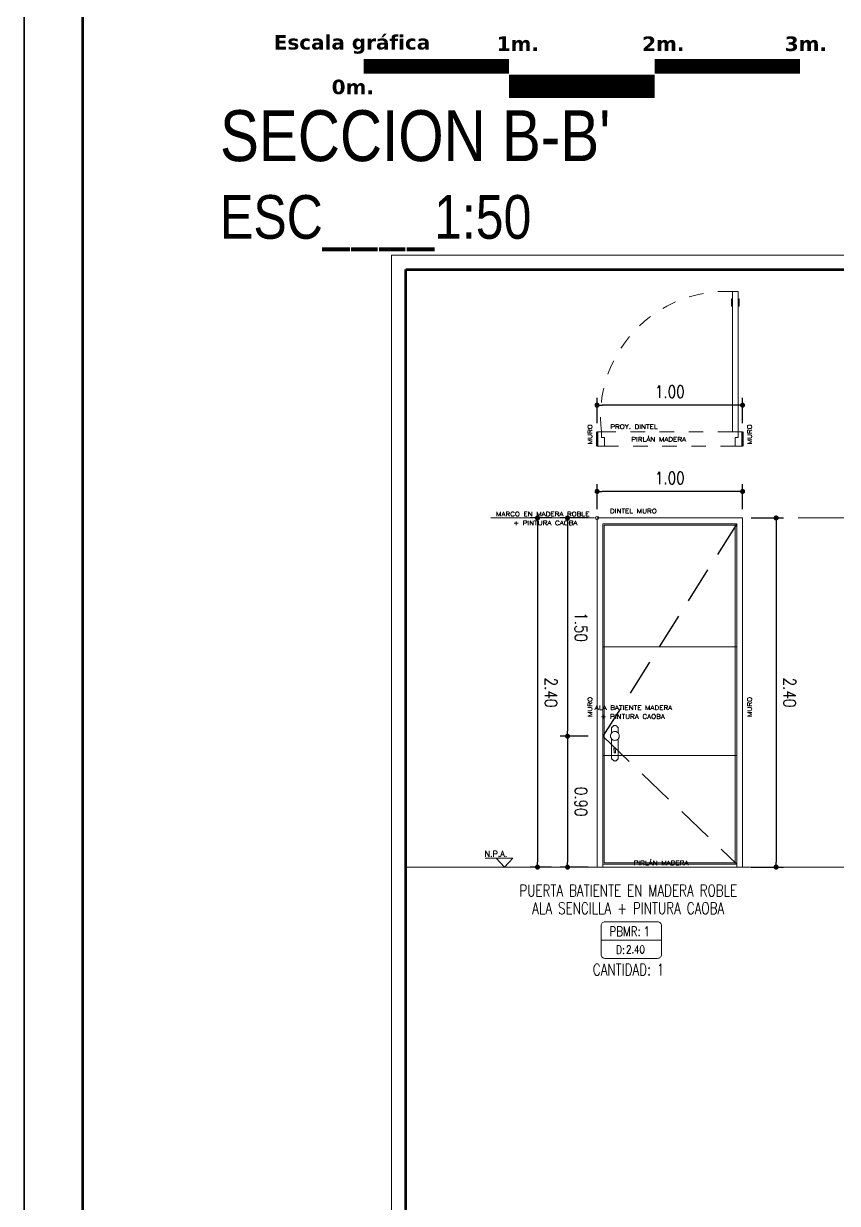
# Model space of a CAD drawing. Header units: metres. Extents: x 2750 to 2938, y 1259 to 1403.
# Drawn here: x 2888.33 to 2893.92, y 1369.03 to 1377.14 of the extents above; entities that cross this region are included whole.
import ezdxf
from ezdxf.enums import TextEntityAlignment as Align

# ---------------------------------------------------------------- set-up
doc = ezdxf.new("R2010")
doc.units = ezdxf.units.M
for name, pattern in [('CONTINUA', [0]), ('DASHED2', [9.525, 6.35, -3.175]), ('HIDDEN', [0.375, 0.25, -0.125])]:
    doc.linetypes.add(name, pattern=pattern)
for name, color, linetype, lineweight in [('0.2', 3, 'Continuous', 20), ('03-BLK.VENTANAS', 8, 'Continuous', 0), ('05-TEXTO10', 7, 'Continuous', 5), ('ARQ - Cod Det', 1, 'Continuous', 5), ('ARQ - Escala Gráfica', 4, 'CONTINUA', 9), ('ARQ - Muros Planta', 7, 'Continuous', 50), ('ARQ - Proy Puert', 8, 'DASHED2', 0), ('ARQ - Puertas', 2, 'Continuous', 0), ('ARQ - Text Oscuros', 7, 'Continuous', 9), ('COTAS', 1, 'Continuous', 0), ('COTAS 75', 2, 'Continuous', 0), ('TITULOS', 131, 'Continuous', 90)]:
    doc.layers.add(name, color=color, linetype=linetype, lineweight=lineweight)
doc.layers.add('05-COTAS', color=251, linetype='Continuous', lineweight=9, true_color=0x4f4f4f)
doc.layers.add('ARQ - Fondo Secc', color=252, linetype='Continuous', lineweight=9, true_color=0x94948f)
for name, color, linetype in [('2', 2, 'Continuous'), ('3', 3, 'Continuous'), ('A', 3, 'Continuous'), ('HATCH', 250, 'Continuous'), ('PROY', 8, 'HIDDEN'), ('R-ROTULO', 7, 'Continuous'), ('SECCION', 6, 'Continuous')]:
    doc.layers.add(name, color=color, linetype=linetype)
doc.styles.add('05-TEXTOCOTAS', font='romans.shx', dxfattribs={"width": 0.8, "height": 0.085})
doc.styles.add('05.TEXT08', font='romans.shx', dxfattribs={"height": 0.08})
doc.styles.get("Standard").update_dxf_attribs({"font": 'Arial.ttf'})
doc.styles.add('STD', font='SIMPLEX', dxfattribs={"width": 1.2})
doc.styles.add('TECNICA', font='TECHNIC_.TTF', dxfattribs={"height": 0.25})
doc.styles.add('TEXT', font='romans.shx', dxfattribs={"width": 0.8})
doc.dimstyles.new('COTAB12-50', dxfattribs={"dimtxt": 0.085, "dimasz": 0.035, "dimexe": 0.05, "dimexo": 0.06, "dimgap": 0.05, "dimtad": 1, "dimzin": 0, "dimdsep": 46, "dimtxsty": '05-TEXTOCOTAS', "dimblk": 'DOT', "dimcen": 0, "dimclrt": 256, "dimaunit": 1, "dimadec": 0, "dimazin": 0, "dimtfac": 1, "dimtofl": 0, "dimtmove": 2, "dimatfit": 3, "dimldrblk": 'DOT', "dimfxl": 1, "dimtolj": 1, "dimtzin": 0, "dimarcsym": 0})

# ---------------------------------------------------------------- blocks, each defined once
blk = doc.blocks.new('_Dot')
at = {"color": 0, "linetype": 'ByBlock', "lineweight": -2}
blk.add_line((-0.5, 0), (-1, 0), dxfattribs=at)
at = {"color": 0, "linetype": 'ByBlock', "const_width": 0.5}
blk.add_lwpolyline([(-0.25, 0, 1), (0.25, 0, 1)], format="xyb", close=True, dxfattribs=at)
blk = doc.blocks.new('*D149')
at = {"layer": 'COTAS', "color": 0, "linetype": 'Continuous', "lineweight": -2, "transparency": 16777216}
for p, q in [((2892.2722, 1373.8019), (2892.2722, 1373.9745)), ((2893.2722, 1373.8019), (2893.2722, 1373.9745)), ((2893.2372, 1373.9245), (2892.3072, 1373.9245))]:
    blk.add_line(p, q, dxfattribs=at)
at = {"layer": 'DEFPOINTS', "color": 0, "linetype": 'Continuous', "transparency": 16777216}
for p in [(2892.2722, 1373.9245), (2892.2722, 1373.7419), (2893.2722, 1373.7419)]:
    blk.add_point(p, dxfattribs=at)
at = {"layer": 'COTAS', "color": 0, "linetype": 'Continuous', "lineweight": -2, "transparency": 16777216, "xscale": 0.035, "yscale": 0.035, "zscale": 0.035, "rotation": 180}
blk.add_blockref('_Dot', (2892.2722, 1373.9245), dxfattribs=at)
at = {"layer": 'COTAS', "color": 0, "linetype": 'Continuous', "lineweight": -2, "transparency": 16777216, "xscale": 0.035, "yscale": 0.035, "zscale": 0.035}
blk.add_blockref('_Dot', (2893.2722, 1373.9245), dxfattribs=at)
at = {"layer": 'COTAS', "linetype": 'Continuous', "transparency": 16777216, "insert": (2892.7722, 1374.017), "char_height": 0.085, "attachment_point": 5, "style": '05-TEXTOCOTAS'}
blk.add_mtext('\\A1;1.00', dxfattribs=at)
blk = doc.blocks.new('*D150')
at = {"layer": 'COTAS', "color": 0, "linetype": 'Continuous', "lineweight": -2, "transparency": 16777216}
for p, q in [((2892.2122, 1372.2419), (2892.0194, 1372.2419)), ((2892.0694, 1372.2069), (2892.0694, 1371.3769)), ((2892.2122, 1371.3419), (2892.0194, 1371.3419))]:
    blk.add_line(p, q, dxfattribs=at)
at = {"layer": 'DEFPOINTS', "color": 0, "linetype": 'Continuous', "transparency": 16777216}
for p in [(2892.2722, 1372.2419), (2892.0694, 1371.3419), (2892.2722, 1371.3419)]:
    blk.add_point(p, dxfattribs=at)
at = {"layer": 'COTAS', "color": 0, "linetype": 'Continuous', "lineweight": -2, "transparency": 16777216, "xscale": 0.035, "yscale": 0.035, "zscale": 0.035}
for p, rotation in [((2892.0694, 1372.2419), 90), ((2892.0694, 1371.3419), 270)]:
    blk.add_blockref('_Dot', p, dxfattribs=dict(at, rotation=rotation))
at = {"layer": 'COTAS', "linetype": 'Continuous', "transparency": 16777216, "insert": (2892.1619, 1371.7919), "char_height": 0.085, "attachment_point": 5, "rotation": 270, "style": '05-TEXTOCOTAS'}
blk.add_mtext('\\A1;0.90', dxfattribs=at)
blk = doc.blocks.new('*D151')
at = {"layer": 'COTAS', "color": 0, "linetype": 'Continuous', "lineweight": -2, "transparency": 16777216}
for p, q in [((2892.2122, 1373.7419), (2892.0194, 1373.7419)), ((2892.0694, 1373.7069), (2892.0694, 1372.2769)), ((2892.2122, 1372.2419), (2892.0194, 1372.2419))]:
    blk.add_line(p, q, dxfattribs=at)
at = {"layer": 'DEFPOINTS', "color": 0, "linetype": 'Continuous', "transparency": 16777216}
for p in [(2892.2722, 1373.7419), (2892.0694, 1372.2419), (2892.2722, 1372.2419)]:
    blk.add_point(p, dxfattribs=at)
at = {"layer": 'COTAS', "color": 0, "linetype": 'Continuous', "lineweight": -2, "transparency": 16777216, "xscale": 0.035, "yscale": 0.035, "zscale": 0.035}
for p, rotation in [((2892.0694, 1373.7419), 90), ((2892.0694, 1372.2419), 270)]:
    blk.add_blockref('_Dot', p, dxfattribs=dict(at, rotation=rotation))
at = {"layer": 'COTAS', "linetype": 'Continuous', "transparency": 16777216, "insert": (2892.1619, 1372.9919), "char_height": 0.085, "attachment_point": 5, "rotation": 270, "style": '05-TEXTOCOTAS'}
blk.add_mtext('\\A1;1.50', dxfattribs=at)
blk = doc.blocks.new('*D152')
at = {"layer": 'COTAS', "color": 0, "linetype": 'Continuous', "lineweight": -2, "transparency": 16777216}
for p, q in [((2891.9594, 1373.7419), (2891.813, 1373.7419)), ((2891.863, 1373.7069), (2891.863, 1371.3769)), ((2891.9594, 1371.3419), (2891.813, 1371.3419))]:
    blk.add_line(p, q, dxfattribs=at)
at = {"layer": 'DEFPOINTS', "color": 0, "linetype": 'Continuous', "transparency": 16777216}
for p in [(2892.0194, 1373.7419), (2891.863, 1371.3419), (2892.0194, 1371.3419)]:
    blk.add_point(p, dxfattribs=at)
at = {"layer": 'COTAS', "color": 0, "linetype": 'Continuous', "lineweight": -2, "transparency": 16777216, "xscale": 0.035, "yscale": 0.035, "zscale": 0.035}
for p, rotation in [((2891.863, 1373.7419), 90), ((2891.863, 1371.3419), 270)]:
    blk.add_blockref('_Dot', p, dxfattribs=dict(at, rotation=rotation))
at = {"layer": 'COTAS', "linetype": 'Continuous', "transparency": 16777216, "insert": (2891.9555, 1372.5419), "char_height": 0.085, "attachment_point": 5, "rotation": 270, "style": '05-TEXTOCOTAS'}
blk.add_mtext('\\A1;2.40', dxfattribs=at)
blk = doc.blocks.new('*D153')
at = {"layer": 'COTAS', "color": 0, "linetype": 'Continuous', "lineweight": -2, "transparency": 16777216}
for p, q in [((2893.3322, 1373.7419), (2893.5527, 1373.7419)), ((2893.5027, 1373.7069), (2893.5027, 1371.3769)), ((2893.3322, 1371.3419), (2893.5527, 1371.3419))]:
    blk.add_line(p, q, dxfattribs=at)
at = {"layer": 'DEFPOINTS', "color": 0, "linetype": 'Continuous', "transparency": 16777216}
for p in [(2893.2722, 1373.7419), (2893.2722, 1371.3419), (2893.5027, 1371.3419)]:
    blk.add_point(p, dxfattribs=at)
at = {"layer": 'COTAS', "color": 0, "linetype": 'Continuous', "lineweight": -2, "transparency": 16777216, "xscale": 0.035, "yscale": 0.035, "zscale": 0.035}
for p, rotation in [((2893.5027, 1373.7419), 90), ((2893.5027, 1371.3419), 270)]:
    blk.add_blockref('_Dot', p, dxfattribs=dict(at, rotation=rotation))
at = {"layer": 'COTAS', "linetype": 'Continuous', "transparency": 16777216, "insert": (2893.5952, 1372.5419), "char_height": 0.085, "attachment_point": 5, "rotation": 270, "style": '05-TEXTOCOTAS'}
blk.add_mtext('\\A1;2.40', dxfattribs=at)
blk = doc.blocks.new('*D154')
at = {"layer": 'COTAS', "color": 0, "linetype": 'Continuous', "lineweight": -2, "transparency": 16777216}
for p, q in [((2892.2722, 1374.3948), (2892.2722, 1374.5674)), ((2893.2372, 1374.5174), (2892.3072, 1374.5174)), ((2893.2722, 1374.3948), (2893.2722, 1374.5674))]:
    blk.add_line(p, q, dxfattribs=at)
at = {"layer": 'DEFPOINTS', "color": 0, "linetype": 'Continuous', "transparency": 16777216}
for p in [(2892.2722, 1374.5174), (2892.2722, 1374.3348), (2893.2722, 1374.3348)]:
    blk.add_point(p, dxfattribs=at)
at = {"layer": 'COTAS', "color": 0, "linetype": 'Continuous', "lineweight": -2, "transparency": 16777216, "xscale": 0.035, "yscale": 0.035, "zscale": 0.035, "rotation": 180}
blk.add_blockref('_Dot', (2892.2722, 1374.5174), dxfattribs=at)
at = {"layer": 'COTAS', "color": 0, "linetype": 'Continuous', "lineweight": -2, "transparency": 16777216, "xscale": 0.035, "yscale": 0.035, "zscale": 0.035}
blk.add_blockref('_Dot', (2893.2722, 1374.5174), dxfattribs=at)
at = {"layer": 'COTAS', "linetype": 'Continuous', "transparency": 16777216, "insert": (2892.7722, 1374.6099), "char_height": 0.085, "attachment_point": 5, "style": '05-TEXTOCOTAS'}
blk.add_mtext('\\A1;1.00', dxfattribs=at)

msp = doc.modelspace()

# ---------------------------------------------------------------- linework, layer by layer
at = {"layer": '0.2', "transparency": 33554687}
msp.add_lwpolyline([(2888.3365, 1360.9252), (2888.3365, 1395.9252), (2938.3365, 1395.9252), (2938.3365, 1360.9252), (2888.3365, 1360.9252)], close=True, dxfattribs=at)
at = {"layer": '03-BLK.VENTANAS', "color": 2, "transparency": 33554687}
for p, q in [((2893.2222, 1373.6919), (2893.2222, 1371.3719)), ((2893.2322, 1373.7019), (2893.2322, 1371.3419)), ((2893.2722, 1373.7419), (2893.2722, 1371.3419))]:
    msp.add_line(p, q, dxfattribs=at)
at = {"layer": '03-BLK.VENTANAS', "transparency": 33554687}
msp.add_line((2890.9591, 1371.3419), (2925.1361, 1371.3419), dxfattribs=at)
for points in [[(2891.5429, 1373.7419), (2892.2545, 1373.7419)], [(2893.6544, 1373.7419), (2894.3868, 1373.7419)], [(2893.2322, 1372.8552), (2892.3122, 1372.8552)], [(2893.2322, 1372.1085), (2892.3122, 1372.1085)]]:
    msp.add_lwpolyline(points, dxfattribs=at)
at = {"layer": '03-BLK.VENTANAS', "color": 2, "transparency": 33554687}
for points in [[(2892.2722, 1373.7419), (2892.2722, 1371.3419)], [(2893.2722, 1373.7419), (2892.2722, 1373.7419)], [(2892.3122, 1373.7019), (2892.3122, 1371.3419)], [(2892.3122, 1373.7019), (2893.2322, 1373.7019)], [(2892.3222, 1373.6919), (2892.3222, 1371.3719)], [(2892.3222, 1373.6919), (2893.2222, 1373.6919)], [(2892.3122, 1371.3619), (2893.2322, 1371.3619)], [(2892.3222, 1371.3719), (2893.2222, 1371.3719)]]:
    msp.add_lwpolyline(points, dxfattribs=at)
at = {"layer": '05-COTAS', "linetype": 'Continuous', "transparency": 33554687}
msp.add_lwpolyline([(2891.5026, 1371.4042), (2891.6924, 1371.4042), (2891.636, 1371.3419), (2891.5796, 1371.4042)], dxfattribs=at)
at = {"layer": '2', "transparency": 33554687}
msp.add_lwpolyline([(2888.3365, 1360.9252), (2888.3365, 1395.9252), (2938.3365, 1395.9252), (2938.3365, 1360.9252), (2888.3365, 1360.9252)], close=True, dxfattribs=at)
at = {"layer": '3', "transparency": 33554687}
msp.add_lwpolyline([(2888.3365, 1360.9252), (2888.3365, 1395.9252), (2938.3365, 1395.9252), (2938.3365, 1360.9252), (2888.3365, 1360.9252)], close=True, dxfattribs=at)
at = {"layer": 'A', "transparency": 33554687, "const_width": 0.01}
msp.add_lwpolyline([(2888.3365, 1360.9252), (2888.3365, 1395.9252), (2938.3365, 1395.9252), (2938.3365, 1360.9252), (2888.3365, 1360.9252)], close=True, dxfattribs=at)
at = {"layer": 'ARQ - Cod Det', "transparency": 33554687}
msp.add_line((2892.7147, 1370.8407), (2892.3007, 1370.8407), dxfattribs=at)
msp.add_lwpolyline([(2892.3007, 1370.9405), (2892.3007, 1370.7408, 0.414214), (2892.3268, 1370.7147), (2892.6886, 1370.7147, 0.414214), (2892.7147, 1370.7408), (2892.7147, 1370.9405, 0.414214), (2892.6886, 1370.9666), (2892.3268, 1370.9666, 0.414214)], format="xyb", close=True, dxfattribs=at)
at = {"layer": 'ARQ - Escala Gráfica', "color": 252, "transparency": 33554687, "const_width": 0.1}
for points in [[(2891.6673, 1376.8462), (2890.6673, 1376.8462)], [(2893.6673, 1376.8462), (2892.6673, 1376.8462)]]:
    msp.add_lwpolyline(points, dxfattribs=at)
at = {"layer": 'ARQ - Escala Gráfica', "color": 253, "transparency": 33554687, "const_width": 0.16}
msp.add_lwpolyline([(2891.6673, 1376.7088), (2892.6673, 1376.7088)], dxfattribs=at)
at = {"layer": 'ARQ - Fondo Secc', "color": 2, "transparency": 33554687}
for p, q in [((2892.381, 1372.3098), (2892.3797, 1372.308)), ((2892.3825, 1372.3115), (2892.381, 1372.3098)), ((2892.3843, 1372.3129), (2892.3825, 1372.3115)), ((2892.3861, 1372.3141), (2892.3843, 1372.3129)), ((2892.3882, 1372.3151), (2892.3861, 1372.3141)), ((2892.3903, 1372.3158), (2892.3882, 1372.3151)), ((2892.3925, 1372.3163), (2892.3903, 1372.3158)), ((2892.3947, 1372.3164), (2892.3925, 1372.3163)), ((2892.397, 1372.3163), (2892.3947, 1372.3164)), ((2892.3992, 1372.3158), (2892.397, 1372.3163)), ((2892.4013, 1372.3151), (2892.3992, 1372.3158)), ((2892.4033, 1372.3141), (2892.4013, 1372.3151)), ((2892.4052, 1372.3129), (2892.4033, 1372.3141)), ((2892.4069, 1372.3115), (2892.4052, 1372.3129)), ((2892.4084, 1372.3098), (2892.4069, 1372.3115)), ((2892.4097, 1372.308), (2892.4084, 1372.3098)), ((2892.3645, 1372.2478), (2892.3642, 1372.2439)), ((2892.3642, 1372.2439), (2892.3645, 1372.2399)), ((2892.3653, 1372.2518), (2892.3645, 1372.2478)), ((2892.3645, 1372.2399), (2892.3653, 1372.236)), ((2892.3666, 1372.2555), (2892.3653, 1372.2518)), ((2892.3653, 1372.236), (2892.3666, 1372.2322)), ((2892.3683, 1372.2591), (2892.3666, 1372.2555)), ((2892.3666, 1372.2322), (2892.3683, 1372.2286)), ((2892.3705, 1372.2624), (2892.3683, 1372.2591)), ((2892.3683, 1372.2286), (2892.3705, 1372.2253)), ((2892.3732, 1372.2654), (2892.3705, 1372.2624)), ((2892.3722, 1372.3039), (2892.3722, 1372.2644)), ((2892.3779, 1372.3039), (2892.3722, 1372.3039)), ((2892.3762, 1372.2681), (2892.3732, 1372.2654)), ((2892.3795, 1372.2703), (2892.3762, 1372.2681)), ((2892.3787, 1372.306), (2892.3779, 1372.3039)), ((2892.3797, 1372.308), (2892.3787, 1372.306)), ((2892.3831, 1372.272), (2892.3795, 1372.2703)), ((2892.3868, 1372.2733), (2892.3831, 1372.272)), ((2892.3907, 1372.2741), (2892.3868, 1372.2733)), ((2892.3947, 1372.2744), (2892.3907, 1372.2741)), ((2892.3987, 1372.2741), (2892.3947, 1372.2744)), ((2892.4026, 1372.2733), (2892.3987, 1372.2741)), ((2892.4064, 1372.272), (2892.4026, 1372.2733)), ((2892.41, 1372.2703), (2892.4064, 1372.272)), ((2892.4108, 1372.306), (2892.4097, 1372.308)), ((2892.4133, 1372.2681), (2892.41, 1372.2703)), ((2892.4115, 1372.3039), (2892.4108, 1372.306)), ((2892.4172, 1372.3039), (2892.4115, 1372.3039)), ((2892.4163, 1372.2654), (2892.4133, 1372.2681)), ((2892.4189, 1372.2624), (2892.4163, 1372.2654)), ((2892.4172, 1372.2644), (2892.4172, 1372.3039)), ((2892.4172, 1372.2644), (2892.4172, 1372.3039)), ((2892.4211, 1372.2591), (2892.4189, 1372.2624)), ((2892.4189, 1372.2253), (2892.4211, 1372.2286)), ((2892.4229, 1372.2555), (2892.4211, 1372.2591)), ((2892.4211, 1372.2286), (2892.4229, 1372.2322)), ((2892.4242, 1372.2518), (2892.4229, 1372.2555)), ((2892.4229, 1372.2322), (2892.4242, 1372.236)), ((2892.425, 1372.2478), (2892.4242, 1372.2518)), ((2892.4242, 1372.236), (2892.425, 1372.2399)), ((2892.4252, 1372.2439), (2892.425, 1372.2478)), ((2892.425, 1372.2399), (2892.4252, 1372.2439)), ((2892.3705, 1372.2253), (2892.3732, 1372.2223)), ((2892.3722, 1372.2234), (2892.3722, 1372.0839)), ((2892.3732, 1372.2223), (2892.3762, 1372.2197)), ((2892.3762, 1372.2197), (2892.3795, 1372.2175)), ((2892.3795, 1372.2175), (2892.3831, 1372.2157)), ((2892.3831, 1372.2157), (2892.3868, 1372.2144)), ((2892.3868, 1372.2144), (2892.3907, 1372.2136)), ((2892.3874, 1372.1553), (2892.3873, 1372.1544)), ((2892.3873, 1372.1544), (2892.3873, 1372.1534)), ((2892.3873, 1372.1534), (2892.3874, 1372.1524)), ((2892.3877, 1372.1563), (2892.3874, 1372.1553)), ((2892.3874, 1372.1524), (2892.3876, 1372.1515)), ((2892.3876, 1372.1515), (2892.388, 1372.1506)), ((2892.388, 1372.1572), (2892.3877, 1372.1563)), ((2892.3885, 1372.158), (2892.388, 1372.1572)), ((2892.388, 1372.1506), (2892.3885, 1372.1497)), ((2892.3891, 1372.1588), (2892.3885, 1372.158)), ((2892.3885, 1372.1497), (2892.3891, 1372.149)), ((2892.3898, 1372.1595), (2892.3891, 1372.1588)), ((2892.3891, 1372.149), (2892.3897, 1372.1483)), ((2892.3897, 1372.1314), (2892.3897, 1372.1483)), ((2892.3906, 1372.16), (2892.3898, 1372.1595)), ((2892.3914, 1372.1605), (2892.3906, 1372.16)), ((2892.3907, 1372.2136), (2892.3947, 1372.2134)), ((2892.3923, 1372.1609), (2892.3914, 1372.1605)), ((2892.3933, 1372.1612), (2892.3923, 1372.1609)), ((2892.3942, 1372.1613), (2892.3933, 1372.1612)), ((2892.3952, 1372.1613), (2892.3942, 1372.1613)), ((2892.3947, 1372.2134), (2892.3987, 1372.2136)), ((2892.3962, 1372.1612), (2892.3952, 1372.1613)), ((2892.3971, 1372.1609), (2892.3962, 1372.1612)), ((2892.398, 1372.1605), (2892.3971, 1372.1609)), ((2892.3989, 1372.16), (2892.398, 1372.1605)), ((2892.3987, 1372.2136), (2892.4026, 1372.2144)), ((2892.3996, 1372.1595), (2892.3989, 1372.16)), ((2892.4003, 1372.1588), (2892.3996, 1372.1595)), ((2892.3997, 1372.1483), (2892.4004, 1372.149)), ((2892.3997, 1372.1483), (2892.3997, 1372.1314)), ((2892.4009, 1372.158), (2892.4003, 1372.1588)), ((2892.4004, 1372.149), (2892.401, 1372.1497)), ((2892.4014, 1372.1572), (2892.4009, 1372.158)), ((2892.401, 1372.1497), (2892.4015, 1372.1506)), ((2892.4018, 1372.1563), (2892.4014, 1372.1572)), ((2892.4015, 1372.1506), (2892.4018, 1372.1515)), ((2892.402, 1372.1553), (2892.4018, 1372.1563)), ((2892.4018, 1372.1515), (2892.4021, 1372.1524)), ((2892.4022, 1372.1544), (2892.402, 1372.1553)), ((2892.4021, 1372.1524), (2892.4022, 1372.1534)), ((2892.4022, 1372.1534), (2892.4022, 1372.1544)), ((2892.4026, 1372.2144), (2892.4064, 1372.2157)), ((2892.4064, 1372.2157), (2892.41, 1372.2175)), ((2892.41, 1372.2175), (2892.4133, 1372.2197)), ((2892.4133, 1372.2197), (2892.4163, 1372.2223)), ((2892.4163, 1372.2223), (2892.4189, 1372.2253)), ((2892.4172, 1372.0839), (2892.4172, 1372.2234)), ((2892.4172, 1372.0839), (2892.4172, 1372.2234)), ((2892.3722, 1372.0839), (2892.3779, 1372.0839)), ((2892.3779, 1372.0839), (2892.3787, 1372.0818)), ((2892.3787, 1372.0818), (2892.3797, 1372.0798)), ((2892.3797, 1372.0798), (2892.381, 1372.0779)), ((2892.381, 1372.0779), (2892.3825, 1372.0763)), ((2892.3825, 1372.0763), (2892.3843, 1372.0748)), ((2892.3843, 1372.0748), (2892.3861, 1372.0736)), ((2892.3861, 1372.0736), (2892.3882, 1372.0726)), ((2892.3882, 1372.0726), (2892.3903, 1372.0719)), ((2892.3898, 1372.1307), (2892.3897, 1372.1314)), ((2892.3899, 1372.1301), (2892.3898, 1372.1307)), ((2892.3901, 1372.1295), (2892.3899, 1372.1301)), ((2892.3904, 1372.1289), (2892.3901, 1372.1295)), ((2892.3903, 1372.0719), (2892.3925, 1372.0715)), ((2892.3908, 1372.1283), (2892.3904, 1372.1289)), ((2892.3912, 1372.1278), (2892.3908, 1372.1283)), ((2892.3917, 1372.1274), (2892.3912, 1372.1278)), ((2892.3922, 1372.127), (2892.3917, 1372.1274)), ((2892.3928, 1372.1267), (2892.3922, 1372.127)), ((2892.3925, 1372.0715), (2892.3947, 1372.0713)), ((2892.3934, 1372.1265), (2892.3928, 1372.1267)), ((2892.3941, 1372.1264), (2892.3934, 1372.1265)), ((2892.3947, 1372.1264), (2892.3941, 1372.1264)), ((2892.3954, 1372.1264), (2892.3947, 1372.1264)), ((2892.3947, 1372.0713), (2892.397, 1372.0715)), ((2892.396, 1372.1265), (2892.3954, 1372.1264)), ((2892.3966, 1372.1267), (2892.396, 1372.1265)), ((2892.3972, 1372.127), (2892.3966, 1372.1267)), ((2892.397, 1372.0715), (2892.3992, 1372.0719)), ((2892.3978, 1372.1274), (2892.3972, 1372.127)), ((2892.3983, 1372.1278), (2892.3978, 1372.1274)), ((2892.3987, 1372.1283), (2892.3983, 1372.1278)), ((2892.3991, 1372.1289), (2892.3987, 1372.1283)), ((2892.3993, 1372.1295), (2892.3991, 1372.1289)), ((2892.3992, 1372.0719), (2892.4013, 1372.0726)), ((2892.3996, 1372.1301), (2892.3993, 1372.1295)), ((2892.3997, 1372.1307), (2892.3996, 1372.1301)), ((2892.3997, 1372.1314), (2892.3997, 1372.1307)), ((2892.4013, 1372.0726), (2892.4033, 1372.0736)), ((2892.4033, 1372.0736), (2892.4052, 1372.0748)), ((2892.4052, 1372.0748), (2892.4069, 1372.0763)), ((2892.4069, 1372.0763), (2892.4084, 1372.0779)), ((2892.4084, 1372.0779), (2892.4097, 1372.0798)), ((2892.4097, 1372.0798), (2892.4108, 1372.0818)), ((2892.4108, 1372.0818), (2892.4115, 1372.0839)), ((2892.4115, 1372.0839), (2892.4172, 1372.0839))]:
    msp.add_line(p, q, dxfattribs=at)
at = {"layer": 'ARQ - Muros Planta', "transparency": 33554687}
for points in [[(2892.2722, 1374.3348), (2892.2722, 1374.2348)], [(2893.2722, 1374.3348), (2893.2722, 1374.2348)]]:
    msp.add_lwpolyline(points, dxfattribs=at)
at = {"layer": 'ARQ - Proy Puert', "ltscale": 0.01, "transparency": 33554687}
for p, q in [((2892.3022, 1374.3348), (2893.2422, 1374.3348)), ((2893.2206, 1374.2348), (2892.3238, 1374.2348))]:
    msp.add_line(p, q, dxfattribs=at)
msp.add_arc((2893.1578, 1374.4378), 0.8618, 87.04589, 186.86327, dxfattribs=at)
at = {"layer": 'ARQ - Puertas', "transparency": 33554687}
for points in [[(2893.2022, 1375.2484), (2893.1961, 1375.2484), (2893.1961, 1375.199), (2893.2022, 1375.199)], [(2893.2422, 1375.199), (2893.2484, 1375.199), (2893.2484, 1375.2484), (2893.2422, 1375.2484)], [(2892.3238, 1374.2948), (2892.3238, 1374.2348), (2892.2722, 1374.2348), (2892.2722, 1374.3348), (2892.3022, 1374.3348), (2892.3022, 1374.2948), (2892.3238, 1374.2948)], [(2893.2206, 1374.2948), (2893.2206, 1374.2348), (2893.2722, 1374.2348), (2893.2722, 1374.3348), (2893.2422, 1374.3348), (2893.2422, 1374.2948), (2893.2206, 1374.2948)]]:
    msp.add_lwpolyline(points, dxfattribs=at)
msp.add_lwpolyline([(2893.2422, 1375.2984), (2893.2022, 1375.2984), (2893.2022, 1374.3348), (2893.2422, 1374.3348)], close=True, dxfattribs=at)
at = {"layer": 'COTAS', "linetype": 'Continuous', "transparency": 33554687}
msp.add_circle((2892.2722, 1373.7419), 0.0113, dxfattribs=at)
at = {"layer": 'COTAS 75', "transparency": 33554687}
msp.add_lwpolyline([(2890.8591, 1375.5495), (2925.2361, 1375.5495), (2925.2361, 1363.3103), (2890.8591, 1363.3103)], close=True, dxfattribs=at)
at = {"layer": 'HATCH', "color": 6, "transparency": 33554687, "flags": 128}
msp.add_lwpolyline([(2888.3365, 1360.9252), (2888.3365, 1395.9252), (2938.3365, 1395.9252), (2938.3365, 1360.9252), (2888.3365, 1360.9252)], close=True, dxfattribs=at)
msp.add_lwpolyline([(2888.3365, 1360.9252), (2888.3365, 1395.9252), (2938.3365, 1395.9252), (2938.3365, 1360.9252), (2888.3365, 1360.9252)], close=True, dxfattribs=at)
msp.add_lwpolyline([(2888.3365, 1360.9252), (2888.3365, 1395.9252), (2938.3365, 1395.9252), (2938.3365, 1360.9252), (2888.3365, 1360.9252)], close=True, dxfattribs=at)
at = {"layer": 'PROY', "transparency": 33554687}
msp.add_lwpolyline([(2893.2322, 1373.7019), (2892.3122, 1372.2419), (2893.2322, 1371.3619)], dxfattribs=at)
at = {"layer": 'R-ROTULO', "color": 252, "transparency": 33554687}
msp.add_lwpolyline([(2888.3365, 1360.9252), (2938.3365, 1360.9252), (2938.3365, 1395.9252), (2888.3365, 1395.9252)], close=True, dxfattribs=at)
at = {"layer": 'SECCION', "color": 1, "linetype": 'CONTINUA', "transparency": 33554687}
msp.add_lwpolyline([(2888.3365, 1360.9252), (2888.3365, 1395.9252), (2938.3365, 1395.9252), (2938.3365, 1360.9252), (2888.3365, 1360.9252)], close=True, dxfattribs=at)
msp.add_lwpolyline([(2888.3365, 1360.9252), (2888.3365, 1395.9252), (2938.3365, 1395.9252), (2938.3365, 1360.9252), (2888.3365, 1360.9252)], close=True, dxfattribs=at)
at = {"layer": 'TITULOS', "transparency": 33554687}
msp.add_lwpolyline([(2937.9365, 1361.3252), (2937.9365, 1395.5252), (2888.7365, 1395.5252), (2888.7365, 1361.3252), (2937.9365, 1361.3252)], dxfattribs=at)
msp.add_lwpolyline([(2890.9591, 1375.4495), (2925.1361, 1375.4495), (2925.1361, 1363.4103), (2890.9591, 1363.4103)], close=True, dxfattribs=at)

# ---------------------------------------------------------------- texts
at = {"layer": '05-TEXTO10', "transparency": 33554687, "style": 'STD', "width": 1.2}
for p in [(2892.2388, 1374.3167), (2893.3352, 1374.3167), (2892.2388, 1372.4429), (2893.3352, 1372.4429)]:
    msp.add_text('MURO', height=0.03, rotation=90, dxfattribs=at).set_placement(p, align=Align.CENTER)
at = {"layer": '05-TEXTO10', "transparency": 33554687, "style": 'STD'}
for s, height, width, p in [('PROY. DINTEL', 0.03, 1.2, (2892.5261, 1374.354)), ('MARCO EN MADERA ROBLE', 0.03, 1.2, (2891.8991, 1373.7538)), ('DINTEL MURO', 0.03, 1.2, (2892.522, 1373.7747)), ('+ PINTURA CAOBA', 0.03, 1.2, (2891.9168, 1373.6931)), ('ALA BATIENTE MADERA', 0.03, 1.2, (2892.5226, 1372.4231)), ('+ PINTURA CAOBA', 0.03, 1.2, (2892.5177, 1372.3624)), ('PUERTA BATIENTE EN MADERA ROBLE', 0.08, 0.75, (2892.4864, 1371.1411)), ('ALA SENCILLA + PINTURA CAOBA', 0.08, 0.75, (2892.4864, 1371.0195)), ('CANTIDAD: 1', 0.08, 0.75, (2892.4888, 1370.598))]:
    msp.add_text(s, height=height, dxfattribs=dict(at, width=width)).set_placement(p, align=Align.CENTER)
at = {"layer": '05-TEXTO10', "transparency": 33554687, "style": 'STD', "width": 1.2}
for p in [(2892.5077, 1374.2677), (2892.5233, 1371.3561)]:
    msp.add_text('PIRLÁN MADERA', height=0.03, dxfattribs=at).set_placement(p)
at = {"layer": '05-TEXTO10', "linetype": 'Continuous', "transparency": 33554687, "style": '05.TEXT08'}
msp.add_text('N.P.A.', height=0.04, dxfattribs=at).set_placement((2891.4996, 1371.4132))
at = {"layer": 'ARQ - Cod Det', "transparency": 33554687, "attachment_point": 2, "style": 'TEXT'}
for s, insert, char_height, width in [('PBMR:', (2892.465, 1370.9328), 0.06476, 0.107914), ('1', (2892.6151, 1370.9328), 0.0648, 0.107914), ('D:', (2892.4333, 1370.8036), 0.05829, 0.090994), ('2.40', (2892.5365, 1370.8026), 0.05347, 0.06178)]:
    msp.add_mtext(s, dxfattribs=dict(at, insert=insert, char_height=char_height, width=width))
at = {"layer": 'ARQ - Text Oscuros', "transparency": 33554687, "char_height": 0.1, "width": 2.005213, "attachment_point": 1}
for s, insert in [('{\\fVerdana|b1|i0|c0|p34;Escala gráfica}', (2890.0505, 1377.062)), ('{\\fVerdana|b1|i0|c0|p34;1m.}', (2891.5825, 1377.0521)), ('{\\fVerdana|b1|i0|c0|p34;2m.}', (2892.5825, 1377.0521)), ('{\\fVerdana|b1|i0|c0|p34;3m.}', (2893.5621, 1377.0521)), ('{\\fVerdana|b1|i0|c0|p34;0m.}', (2890.4486, 1376.7549))]:
    msp.add_mtext(s, dxfattribs=dict(at, insert=insert))
at = {"layer": 'ARQ - Text Oscuros', "linetype": 'Continuous', "transparency": 33554687, "insert": (2889.6812, 1376.5449), "char_height": 0.35, "attachment_point": 1, "style": 'TECNICA'}
msp.add_mtext_dynamic_manual_height_columns("SECCION B-B'\\P{\\H0.85714x;ESC____1:50}", width=8.973703, gutter_width=0.4, heights=[0], dxfattribs=at)

# ---------------------------------------------------------------- dimensions: what is measured, and where the dimension line sits
at = {"layer": 'COTAS', "linetype": 'Continuous', "transparency": 33554687}
for base, p1, p2, angle, picture, middle in [((2892.2722, 1374.5174), (2893.2722, 1374.3348), (2892.2722, 1374.3348), 180, '*D154', (2892.7722, 1374.6099)), ((2892.2722, 1373.9245), (2893.2722, 1373.7419), (2892.2722, 1373.7419), 180, '*D149', (2892.7722, 1374.017)), ((2891.863, 1371.3419), (2892.0194, 1373.7419), (2892.0194, 1371.3419), 90, '*D152', (2891.9555, 1372.5419)), ((2892.0694, 1372.2419), (2892.2722, 1373.7419), (2892.2722, 1372.2419), 90, '*D151', (2892.1619, 1372.9919)), ((2893.5027, 1371.3419), (2893.2722, 1373.7419), (2893.2722, 1371.3419), 90, '*D153', (2893.5952, 1372.5419)), ((2892.0694, 1371.3419), (2892.2722, 1372.2419), (2892.2722, 1371.3419), 90, '*D150', (2892.1619, 1371.7919))]:
    dim = msp.add_linear_dim(base=base, p1=p1, p2=p2, angle=angle, dimstyle='COTAB12-50', dxfattribs=at)
    dim.commit()
    dim.dimension.update_dxf_attribs({"geometry": picture, "text_midpoint": middle})

doc.saveas('drawing.dxf')
